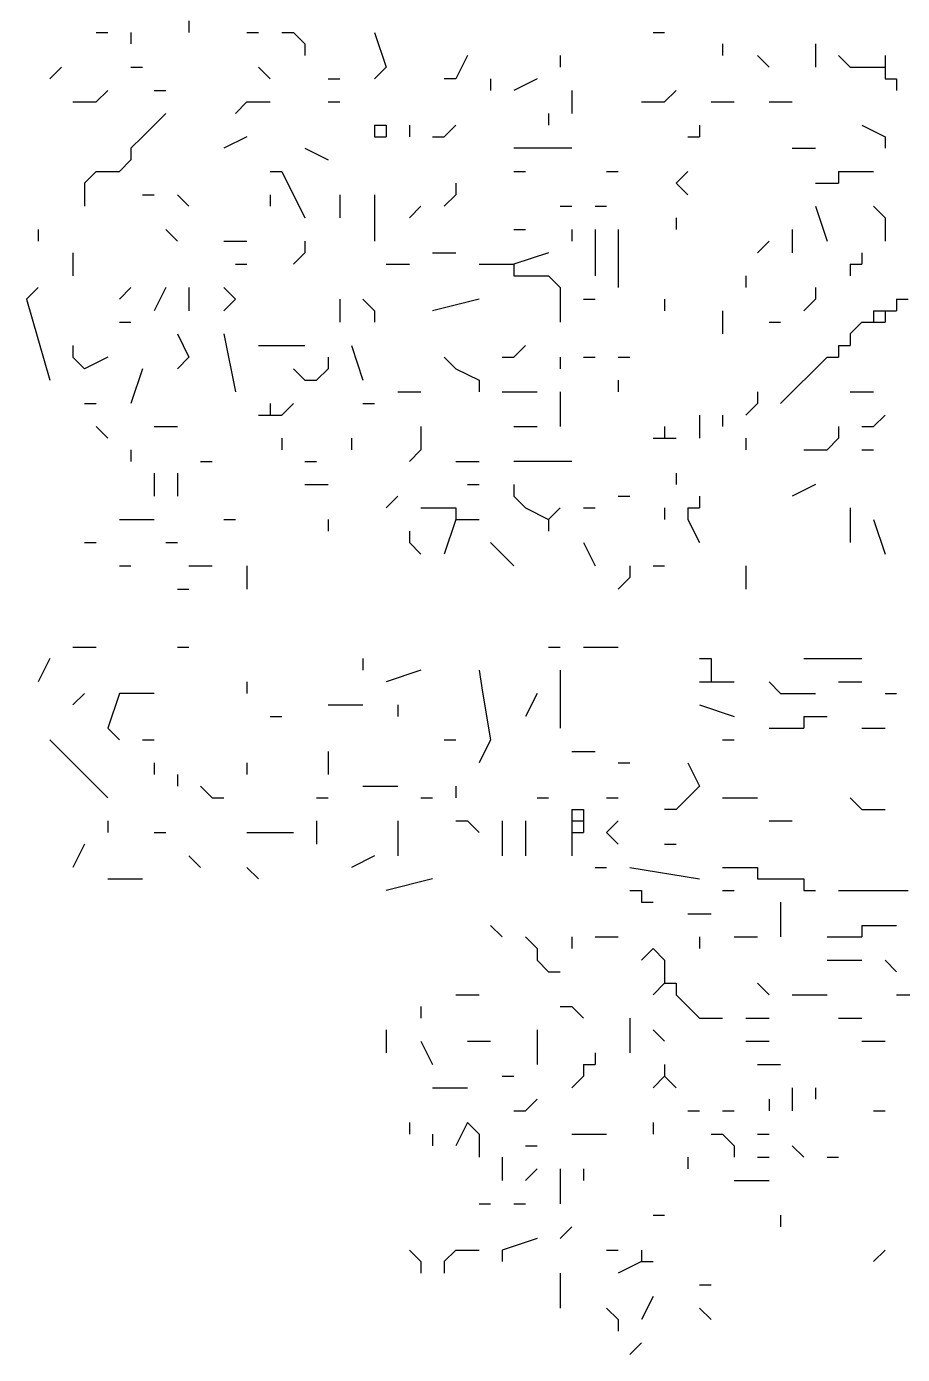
# Model space of a CAD drawing. Header units: inches. Extents: x 0 to 7.16, y 0 to 9.76.
# Drawn here: x 0 to 0.755, y 3.48 to 4.625 of the extents above; entities that cross this region are included whole.
import ezdxf

# ---------------------------------------------------------------- set-up
doc = ezdxf.new("R2010")
doc.units = ezdxf.units.IN
doc.header["$MEASUREMENT"] = 0

# ---------------------------------------------------------------- blocks, each defined once
blk = doc.blocks.new('drevoo')
at = {"linetype": 'Continuous'}
for points in [[(181.2902, -562.9801), (181.2902, -562.9901)], [(181.2102, -562.9901), (181.2202, -562.9901)], [(181.2402, -562.9901), (181.2402, -563.0001)], [(181.3402, -562.9901), (181.3502, -562.9901)], [(181.3702, -562.9901), (181.3802, -562.9901)], [(181.3802, -562.9901), (181.3902, -563.0001)], [(181.4502, -562.9901), (181.4602, -563.0201), (181.4502, -563.0301)], [(181.6902, -562.9901), (181.7002, -562.9901)], [(181.3902, -563.0001), (181.3902, -563.0101)], [(181.7502, -563.0001), (181.7502, -563.0101)], [(181.8302, -563.0001), (181.8302, -563.0201)], [(181.5302, -563.0101), (181.5202, -563.0301), (181.5102, -563.0301)], [(181.6102, -563.0101), (181.6102, -563.0201)], [(181.7802, -563.0101), (181.7902, -563.0201)], [(181.8502, -563.0101), (181.8602, -563.0201)], [(181.8902, -563.0101), (181.8902, -563.0201)], [(181.1802, -563.0201), (181.1702, -563.0301)], [(181.2402, -563.0201), (181.2502, -563.0201)], [(181.3502, -563.0201), (181.3602, -563.0301)], [(181.4102, -563.0301), (181.4202, -563.0301)], [(181.5502, -563.0301), (181.5502, -563.0401)], [(181.5902, -563.0301), (181.5702, -563.0401)], [(181.8602, -563.0201), (181.8802, -563.0201)], [(181.8802, -563.0201), (181.8902, -563.0201)], [(181.8902, -563.0201), (181.8902, -563.0301)], [(181.8902, -563.0301), (181.9002, -563.0301)], [(181.9002, -563.0301), (181.9002, -563.0401)], [(181.2202, -563.0401), (181.2102, -563.0501)], [(181.2602, -563.0401), (181.2702, -563.0401)], [(181.6202, -563.0401), (181.6202, -563.0601)], [(181.7102, -563.0401), (181.7002, -563.0501)], [(181.1902, -563.0501), (181.2102, -563.0501)], [(181.3402, -563.0501), (181.3302, -563.0601)], [(181.3402, -563.0501), (181.3602, -563.0501)], [(181.4102, -563.0501), (181.4202, -563.0501)], [(181.6802, -563.0501), (181.7002, -563.0501)], [(181.7402, -563.0501), (181.7602, -563.0501)], [(181.7902, -563.0501), (181.8102, -563.0501)], [(181.2702, -563.0601), (181.2602, -563.0701)], [(181.6002, -563.0601), (181.6002, -563.0701)], [(181.2602, -563.0701), (181.2502, -563.0801)], [(181.4502, -563.0701), (181.4502, -563.0801)], [(181.4502, -563.0701), (181.4602, -563.0701)], [(181.4602, -563.0701), (181.4602, -563.0801)], [(181.4802, -563.0701), (181.4802, -563.0801)], [(181.5202, -563.0701), (181.5102, -563.0801)], [(181.7302, -563.0701), (181.7302, -563.0801)], [(181.8702, -563.0701), (181.8902, -563.0801), (181.8902, -563.0901)], [(181.2502, -563.0801), (181.2402, -563.0901)], [(181.3402, -563.0801), (181.3202, -563.0901)], [(181.4502, -563.0801), (181.4602, -563.0801)], [(181.5002, -563.0801), (181.5102, -563.0801)], [(181.7202, -563.0801), (181.7302, -563.0801)], [(181.2402, -563.0901), (181.2402, -563.1001)], [(181.3902, -563.0901), (181.4102, -563.1001)], [(181.6202, -563.0901), (181.5702, -563.0901)], [(181.8102, -563.0901), (181.8302, -563.0901)], [(181.2102, -563.1101), (181.2002, -563.1201)], [(181.2102, -563.1101), (181.2302, -563.1101)], [(181.2402, -563.1001), (181.2302, -563.1101)], [(181.3602, -563.1101), (181.3702, -563.1101), (181.3902, -563.1501)], [(181.5702, -563.1101), (181.5802, -563.1101)], [(181.6502, -563.1101), (181.6602, -563.1101)], [(181.7202, -563.1101), (181.7102, -563.1201), (181.7202, -563.1301)], [(181.8502, -563.1101), (181.8502, -563.1201)], [(181.8502, -563.1101), (181.8602, -563.1101)], [(181.8602, -563.1101), (181.8802, -563.1101)], [(181.2002, -563.1201), (181.2002, -563.1401)], [(181.5202, -563.1201), (181.5202, -563.1301)], [(181.8302, -563.1201), (181.8402, -563.1201)], [(181.8402, -563.1201), (181.8502, -563.1201)], [(181.2502, -563.1301), (181.2602, -563.1301)], [(181.2802, -563.1301), (181.2902, -563.1401)], [(181.3602, -563.1301), (181.3602, -563.1401)], [(181.4202, -563.1301), (181.4202, -563.1501)], [(181.4502, -563.1301), (181.4502, -563.1701)], [(181.5202, -563.1301), (181.5102, -563.1401)], [(181.4902, -563.1401), (181.4802, -563.1501)], [(181.6102, -563.1401), (181.6202, -563.1401)], [(181.6402, -563.1401), (181.6502, -563.1401)], [(181.8302, -563.1401), (181.8402, -563.1701)], [(181.8802, -563.1401), (181.8902, -563.1501)], [(181.7102, -563.1501), (181.7102, -563.1601)], [(181.8902, -563.1501), (181.8902, -563.1701)], [(181.1602, -563.1601), (181.1602, -563.1701)], [(181.2702, -563.1601), (181.2802, -563.1701)], [(181.5702, -563.1601), (181.5802, -563.1601)], [(181.6202, -563.1601), (181.6202, -563.1701)], [(181.6402, -563.1601), (181.6402, -563.2001)], [(181.6602, -563.1601), (181.6602, -563.2101)], [(181.8102, -563.1601), (181.8102, -563.1801)], [(181.3202, -563.1701), (181.3402, -563.1701)], [(181.3902, -563.1701), (181.3902, -563.1801)], [(181.7902, -563.1701), (181.7802, -563.1801)], [(181.1902, -563.1801), (181.1902, -563.2001)], [(181.3302, -563.1901), (181.3402, -563.1901)], [(181.3902, -563.1801), (181.3802, -563.1901)], [(181.4602, -563.1901), (181.4802, -563.1901)], [(181.5002, -563.1801), (181.5202, -563.1801)], [(181.5402, -563.1901), (181.5602, -563.1901)], [(181.5602, -563.1901), (181.5702, -563.1901)], [(181.6002, -563.1801), (181.5702, -563.1901)], [(181.5702, -563.1901), (181.5702, -563.2001)], [(181.8602, -563.1901), (181.8602, -563.2001)], [(181.8602, -563.1901), (181.8702, -563.1901)], [(181.8702, -563.1801), (181.8702, -563.1901)], [(181.5702, -563.2001), (181.5802, -563.2001)], [(181.5802, -563.2001), (181.6002, -563.2001)], [(181.6002, -563.2001), (181.6102, -563.2101)], [(181.7702, -563.2001), (181.7702, -563.2101)], [(181.1602, -563.2101), (181.1502, -563.2201), (181.1702, -563.2901)], [(181.2402, -563.2101), (181.2302, -563.2201)], [(181.2702, -563.2101), (181.2602, -563.2301)], [(181.2902, -563.2101), (181.2902, -563.2301)], [(181.3202, -563.2101), (181.3302, -563.2201)], [(181.6102, -563.2101), (181.6102, -563.2401)], [(181.8302, -563.2101), (181.8302, -563.2201)], [(181.3302, -563.2201), (181.3202, -563.2301)], [(181.4202, -563.2201), (181.4202, -563.2401)], [(181.4402, -563.2201), (181.4502, -563.2301)], [(181.5402, -563.2201), (181.5002, -563.2301)], [(181.6302, -563.2201), (181.6402, -563.2201)], [(181.7002, -563.2201), (181.7002, -563.2301)], [(181.8302, -563.2201), (181.8202, -563.2301)], [(181.9002, -563.2201), (181.9002, -563.2301)], [(181.9002, -563.2201), (181.9102, -563.2201)], [(181.4502, -563.2301), (181.4502, -563.2401)], [(181.7502, -563.2301), (181.7502, -563.2501)], [(181.8802, -563.2301), (181.8802, -563.2401)], [(181.8802, -563.2301), (181.8902, -563.2301)], [(181.8902, -563.2301), (181.8902, -563.2401)], [(181.8902, -563.2301), (181.9002, -563.2301)], [(181.2302, -563.2401), (181.2402, -563.2401)], [(181.7902, -563.2401), (181.8002, -563.2401)], [(181.8702, -563.2401), (181.8602, -563.2501)], [(181.8702, -563.2401), (181.8802, -563.2401)], [(181.8802, -563.2401), (181.8902, -563.2401)], [(181.2802, -563.2501), (181.2902, -563.2701), (181.2802, -563.2801)], [(181.3202, -563.2501), (181.3302, -563.3001)], [(181.8602, -563.2501), (181.8602, -563.2601)], [(181.1902, -563.2601), (181.1902, -563.2701)], [(181.1902, -563.2701), (181.2002, -563.2801)], [(181.2202, -563.2701), (181.2002, -563.2801)], [(181.3502, -563.2601), (181.3902, -563.2601)], [(181.4102, -563.2701), (181.4102, -563.2801)], [(181.4302, -563.2601), (181.4402, -563.2901)], [(181.5102, -563.2701), (181.5202, -563.2801)], [(181.5602, -563.2701), (181.5702, -563.2701)], [(181.5802, -563.2601), (181.5702, -563.2701)], [(181.6102, -563.2701), (181.6102, -563.2801)], [(181.6302, -563.2701), (181.6402, -563.2701)], [(181.6602, -563.2701), (181.6702, -563.2701)], [(181.8402, -563.2701), (181.8002, -563.3101)], [(181.8402, -563.2701), (181.8502, -563.2701)], [(181.8502, -563.2601), (181.8502, -563.2701)], [(181.8502, -563.2601), (181.8602, -563.2601)], [(181.2502, -563.2801), (181.2402, -563.3101)], [(181.3802, -563.2801), (181.3902, -563.2901)], [(181.4102, -563.2801), (181.4002, -563.2901)], [(181.5202, -563.2801), (181.5402, -563.2901), (181.5402, -563.3001)], [(181.3902, -563.2901), (181.4002, -563.2901)], [(181.6602, -563.2901), (181.6602, -563.3001)], [(181.4702, -563.3001), (181.4902, -563.3001)], [(181.5602, -563.3001), (181.5902, -563.3001)], [(181.6102, -563.3001), (181.6102, -563.3301)], [(181.7802, -563.3001), (181.7802, -563.3101)], [(181.8602, -563.3001), (181.8802, -563.3001)], [(181.2002, -563.3101), (181.2102, -563.3101)], [(181.3602, -563.3101), (181.3602, -563.3201)], [(181.3802, -563.3101), (181.3702, -563.3201)], [(181.4402, -563.3101), (181.4502, -563.3101)], [(181.7802, -563.3101), (181.7702, -563.3201)], [(181.3502, -563.3201), (181.3602, -563.3201)], [(181.3602, -563.3201), (181.3702, -563.3201)], [(181.7302, -563.3201), (181.7302, -563.3401)], [(181.7502, -563.3201), (181.7502, -563.3301)], [(181.8902, -563.3201), (181.8802, -563.3301)], [(181.2102, -563.3301), (181.2202, -563.3401)], [(181.2602, -563.3301), (181.2802, -563.3301)], [(181.4902, -563.3301), (181.4902, -563.3501)], [(181.5702, -563.3301), (181.5902, -563.3301)], [(181.7002, -563.3301), (181.7002, -563.3401)], [(181.8502, -563.3301), (181.8502, -563.3401)], [(181.8702, -563.3301), (181.8802, -563.3301)], [(181.2402, -563.3501), (181.2402, -563.3601)], [(181.3702, -563.3401), (181.3702, -563.3501)], [(181.4302, -563.3401), (181.4302, -563.3501)], [(181.4902, -563.3501), (181.4802, -563.3601)], [(181.6902, -563.3401), (181.7002, -563.3401)], [(181.7002, -563.3401), (181.7102, -563.3401)], [(181.7702, -563.3401), (181.7702, -563.3501)], [(181.8202, -563.3501), (181.8402, -563.3501)], [(181.8502, -563.3401), (181.8402, -563.3501)], [(181.8702, -563.3501), (181.8802, -563.3501)], [(181.3002, -563.3601), (181.3102, -563.3601)], [(181.3902, -563.3601), (181.4002, -563.3601)], [(181.5202, -563.3601), (181.5402, -563.3601)], [(181.6202, -563.3601), (181.5702, -563.3601)], [(181.2602, -563.3701), (181.2602, -563.3901)], [(181.2802, -563.3701), (181.2802, -563.3901)], [(181.7102, -563.3701), (181.7102, -563.3801)], [(181.3902, -563.3801), (181.4102, -563.3801)], [(181.5302, -563.3801), (181.5402, -563.3801)], [(181.5702, -563.3801), (181.5702, -563.3901)], [(181.8302, -563.3801), (181.8102, -563.3901)], [(181.4702, -563.3901), (181.4602, -563.4001)], [(181.5702, -563.3901), (181.5802, -563.4001)], [(181.6602, -563.3901), (181.6702, -563.3901)], [(181.7302, -563.3901), (181.7302, -563.4001)], [(181.4902, -563.4001), (181.5102, -563.4001)], [(181.5102, -563.4001), (181.5202, -563.4001)], [(181.5202, -563.4001), (181.5202, -563.4101)], [(181.5802, -563.4001), (181.6002, -563.4101)], [(181.6102, -563.4001), (181.6002, -563.4101)], [(181.6302, -563.4001), (181.6402, -563.4001)], [(181.7002, -563.4001), (181.7002, -563.4101)], [(181.7202, -563.4001), (181.7202, -563.4101)], [(181.7202, -563.4001), (181.7302, -563.4001)], [(181.8602, -563.4001), (181.8602, -563.4301)], [(181.2302, -563.4101), (181.2602, -563.4101)], [(181.3202, -563.4101), (181.3302, -563.4101)], [(181.4102, -563.4101), (181.4102, -563.4201)], [(181.4802, -563.4201), (181.4802, -563.4301)], [(181.5202, -563.4101), (181.5102, -563.4401)], [(181.5202, -563.4101), (181.5302, -563.4101)], [(181.5302, -563.4101), (181.5402, -563.4101)], [(181.6002, -563.4101), (181.6002, -563.4201)], [(181.7202, -563.4101), (181.7302, -563.4301)], [(181.8802, -563.4101), (181.8902, -563.4401)], [(181.2002, -563.4301), (181.2102, -563.4301)], [(181.2702, -563.4301), (181.2802, -563.4301)], [(181.4802, -563.4301), (181.4902, -563.4401)], [(181.5502, -563.4301), (181.5602, -563.4401)], [(181.6302, -563.4301), (181.6402, -563.4501)], [(181.5602, -563.4401), (181.5702, -563.4501)], [(181.2302, -563.4501), (181.2402, -563.4501)], [(181.2902, -563.4501), (181.3102, -563.4501)], [(181.3402, -563.4501), (181.3402, -563.4701)], [(181.6702, -563.4501), (181.6702, -563.4601)], [(181.6902, -563.4501), (181.7002, -563.4501)], [(181.7702, -563.4501), (181.7702, -563.4701)], [(181.6702, -563.4601), (181.6602, -563.4701)], [(181.2802, -563.4701), (181.2902, -563.4701)], [(181.1902, -563.5201), (181.2102, -563.5201)], [(181.2802, -563.5201), (181.2902, -563.5201)], [(181.6002, -563.5201), (181.6102, -563.5201)], [(181.6302, -563.5201), (181.6602, -563.5201)], [(181.1702, -563.5301), (181.1602, -563.5501)], [(181.4402, -563.5301), (181.4402, -563.5401)], [(181.7302, -563.5301), (181.7402, -563.5301)], [(181.7402, -563.5301), (181.7402, -563.5401)], [(181.8202, -563.5301), (181.8702, -563.5301)], [(181.4902, -563.5401), (181.4602, -563.5501)], [(181.5402, -563.5401), (181.5432, -563.5591), (181.5502, -563.6001), (181.5402, -563.6201)], [(181.6102, -563.5401), (181.6102, -563.5901)], [(181.7402, -563.5401), (181.7402, -563.5501)], [(181.3402, -563.5501), (181.3402, -563.5601)], [(181.7302, -563.5501), (181.7402, -563.5501)], [(181.7402, -563.5501), (181.7502, -563.5501)], [(181.7502, -563.5501), (181.7602, -563.5501)], [(181.7902, -563.5501), (181.8002, -563.5601)], [(181.8502, -563.5501), (181.8702, -563.5501)], [(181.2002, -563.5601), (181.1902, -563.5701)], [(181.2602, -563.5601), (181.2302, -563.5601), (181.2202, -563.5901), (181.2302, -563.6001)], [(181.5902, -563.5601), (181.5802, -563.5801)], [(181.8002, -563.5601), (181.8302, -563.5601)], [(181.8902, -563.5601), (181.9002, -563.5601)], [(181.3602, -563.5801), (181.3702, -563.5801)], [(181.4102, -563.5701), (181.4402, -563.5701)], [(181.4702, -563.5701), (181.4702, -563.5801)], [(181.7302, -563.5701), (181.7602, -563.5801)], [(181.8202, -563.5801), (181.8202, -563.5901)], [(181.8202, -563.5801), (181.8302, -563.5801)], [(181.8302, -563.5801), (181.8402, -563.5801)], [(181.7902, -563.5901), (181.8102, -563.5901)], [(181.8102, -563.5901), (181.8202, -563.5901)], [(181.8702, -563.5901), (181.8902, -563.5901)], [(181.1702, -563.6001), (181.2102, -563.6401)], [(181.2502, -563.6001), (181.2602, -563.6001)], [(181.5102, -563.6001), (181.5202, -563.6001)], [(181.7502, -563.6001), (181.7602, -563.6001)], [(181.4102, -563.6101), (181.4102, -563.6301)], [(181.6202, -563.6101), (181.6402, -563.6101)], [(181.2602, -563.6201), (181.2602, -563.6301)], [(181.3402, -563.6201), (181.3402, -563.6301)], [(181.6602, -563.6201), (181.6702, -563.6201)], [(181.7202, -563.6201), (181.7302, -563.6401), (181.7102, -563.6601), (181.7002, -563.6601)], [(181.2802, -563.6301), (181.2802, -563.6401)], [(181.2102, -563.6401), (181.2202, -563.6501)], [(181.3002, -563.6401), (181.3102, -563.6501)], [(181.4402, -563.6401), (181.4702, -563.6401)], [(181.5202, -563.6401), (181.5202, -563.6501)], [(181.3102, -563.6501), (181.3202, -563.6501)], [(181.4002, -563.6501), (181.4102, -563.6501)], [(181.4902, -563.6501), (181.5002, -563.6501)], [(181.5902, -563.6501), (181.6002, -563.6501)], [(181.6202, -563.6601), (181.6202, -563.6701)], [(181.6202, -563.6601), (181.6302, -563.6601)], [(181.6302, -563.6601), (181.6302, -563.6701)], [(181.6502, -563.6501), (181.6602, -563.6501)], [(181.7502, -563.6501), (181.7802, -563.6501)], [(181.8602, -563.6501), (181.8702, -563.6601)], [(181.8702, -563.6601), (181.8902, -563.6601)], [(181.2202, -563.6701), (181.2202, -563.6801)], [(181.4002, -563.6701), (181.4002, -563.6901)], [(181.4702, -563.6701), (181.4702, -563.7001)], [(181.5202, -563.6701), (181.5302, -563.6701)], [(181.5302, -563.6701), (181.5402, -563.6801)], [(181.5602, -563.6701), (181.5602, -563.7001)], [(181.5802, -563.6701), (181.5802, -563.7001)], [(181.6202, -563.6701), (181.6202, -563.6801)], [(181.6202, -563.6701), (181.6302, -563.6701)], [(181.6302, -563.6701), (181.6302, -563.6801)], [(181.6602, -563.6701), (181.6502, -563.6801), (181.6602, -563.6901)], [(181.7902, -563.6701), (181.8102, -563.6701)], [(181.2602, -563.6801), (181.2702, -563.6801)], [(181.3402, -563.6801), (181.3802, -563.6801)], [(181.6202, -563.6801), (181.6202, -563.6901)], [(181.6202, -563.6801), (181.6302, -563.6801)], [(181.2002, -563.6901), (181.1902, -563.7101)], [(181.6202, -563.6901), (181.6202, -563.7001)], [(181.7002, -563.6901), (181.7102, -563.6901)], [(181.2902, -563.7001), (181.3002, -563.7101)], [(181.4502, -563.7001), (181.4302, -563.7101)], [(181.3402, -563.7101), (181.3502, -563.7201)], [(181.6402, -563.7101), (181.6502, -563.7101)], [(181.6702, -563.7101), (181.7302, -563.7201)], [(181.7502, -563.7101), (181.7702, -563.7101)], [(181.7702, -563.7101), (181.7802, -563.7101)], [(181.7802, -563.7101), (181.7802, -563.7201)], [(181.2202, -563.7201), (181.2502, -563.7201)], [(181.5002, -563.7201), (181.4602, -563.7301)], [(181.7802, -563.7201), (181.7902, -563.7201)], [(181.7902, -563.7201), (181.8102, -563.7201)], [(181.8102, -563.7201), (181.8202, -563.7201)], [(181.8202, -563.7201), (181.8202, -563.7301)], [(181.6702, -563.7301), (181.6802, -563.7301)], [(181.6802, -563.7301), (181.6802, -563.7401)], [(181.6802, -563.7401), (181.6902, -563.7401)], [(181.7502, -563.7301), (181.7602, -563.7301)], [(181.8002, -563.7401), (181.8002, -563.7701)], [(181.8202, -563.7301), (181.8302, -563.7301)], [(181.8502, -563.7301), (181.9102, -563.7301)], [(181.7202, -563.7501), (181.7402, -563.7501)], [(181.5502, -563.7601), (181.5602, -563.7701)], [(181.8702, -563.7601), (181.8702, -563.7701)], [(181.8702, -563.7601), (181.8802, -563.7601)], [(181.8802, -563.7601), (181.9002, -563.7601)], [(181.5802, -563.7701), (181.5902, -563.7801)], [(181.6202, -563.7701), (181.6202, -563.7801)], [(181.6402, -563.7701), (181.6602, -563.7701)], [(181.7302, -563.7701), (181.7302, -563.7801)], [(181.7602, -563.7701), (181.7802, -563.7701)], [(181.8402, -563.7701), (181.8602, -563.7701)], [(181.8602, -563.7701), (181.8702, -563.7701)], [(181.5902, -563.7801), (181.5902, -563.7901)], [(181.6902, -563.7801), (181.6802, -563.7901)], [(181.6902, -563.7801), (181.7002, -563.7901)], [(181.5902, -563.7901), (181.6002, -563.8001)], [(181.7002, -563.7901), (181.7002, -563.8001)], [(181.8402, -563.7901), (181.8702, -563.7901)], [(181.8902, -563.7901), (181.9002, -563.8001)], [(181.6002, -563.8001), (181.6102, -563.8001)], [(181.7002, -563.8001), (181.7002, -563.8101)], [(181.5202, -563.8201), (181.5402, -563.8201)], [(181.7002, -563.8101), (181.6902, -563.8201)], [(181.7002, -563.8101), (181.7102, -563.8101)], [(181.7102, -563.8101), (181.7102, -563.8201)], [(181.7102, -563.8201), (181.7302, -563.8401), (181.7502, -563.8401)], [(181.7802, -563.8101), (181.7902, -563.8201)], [(181.8102, -563.8201), (181.8402, -563.8201)], [(181.9002, -563.8201), (181.9202, -563.8201)], [(181.4902, -563.8301), (181.4902, -563.8401)], [(181.6102, -563.8301), (181.6202, -563.8301)], [(181.6202, -563.8301), (181.6302, -563.8401)], [(181.6702, -563.8401), (181.6702, -563.8701)], [(181.7702, -563.8401), (181.7902, -563.8401)], [(181.8502, -563.8401), (181.8702, -563.8401)], [(181.4602, -563.8501), (181.4602, -563.8701)], [(181.5902, -563.8501), (181.5902, -563.8801)], [(181.6902, -563.8501), (181.7002, -563.8601)], [(181.4902, -563.8601), (181.5002, -563.8801)], [(181.5302, -563.8601), (181.5502, -563.8601)], [(181.7702, -563.8601), (181.7902, -563.8601)], [(181.8702, -563.8601), (181.8902, -563.8601)], [(181.6402, -563.8701), (181.6402, -563.8801)], [(181.6302, -563.8801), (181.6302, -563.8901)], [(181.6302, -563.8801), (181.6402, -563.8801)], [(181.7002, -563.8801), (181.7002, -563.8901)], [(181.7802, -563.8801), (181.8002, -563.8801)], [(181.5002, -563.9001), (181.5302, -563.9001)], [(181.5602, -563.8901), (181.5702, -563.8901)], [(181.6302, -563.8901), (181.6202, -563.9001)], [(181.7002, -563.8901), (181.6902, -563.9001)], [(181.7002, -563.8901), (181.7102, -563.9001)], [(181.8102, -563.9001), (181.8102, -563.9201)], [(181.8302, -563.9001), (181.8302, -563.9101)], [(181.5902, -563.9101), (181.5802, -563.9201)], [(181.7902, -563.9101), (181.7902, -563.9201)], [(181.5702, -563.9201), (181.5802, -563.9201)], [(181.7202, -563.9201), (181.7302, -563.9201)], [(181.7502, -563.9201), (181.7602, -563.9201)], [(181.8802, -563.9201), (181.8902, -563.9201)], [(181.4802, -563.9301), (181.4802, -563.9401)], [(181.5302, -563.9301), (181.5202, -563.9501)], [(181.5302, -563.9301), (181.5402, -563.9401)], [(181.6902, -563.9301), (181.6902, -563.9401)], [(181.5002, -563.9401), (181.5002, -563.9501)], [(181.5402, -563.9401), (181.5402, -563.9601)], [(181.6202, -563.9401), (181.6502, -563.9401)], [(181.7402, -563.9401), (181.7502, -563.9401)], [(181.7502, -563.9401), (181.7602, -563.9501)], [(181.7802, -563.9401), (181.7902, -563.9401)], [(181.5802, -563.9501), (181.5902, -563.9501)], [(181.7602, -563.9501), (181.7602, -563.9601)], [(181.8102, -563.9501), (181.8202, -563.9601)], [(181.5602, -563.9601), (181.5602, -563.9801)], [(181.7202, -563.9601), (181.7202, -563.9701)], [(181.7802, -563.9601), (181.7902, -563.9601)], [(181.8402, -563.9601), (181.8502, -563.9601)], [(181.5902, -563.9701), (181.5802, -563.9801)], [(181.6102, -563.9701), (181.6102, -564.0001)], [(181.6302, -563.9701), (181.6302, -563.9801)], [(181.7602, -563.9801), (181.7902, -563.9801)], [(181.5402, -564.0001), (181.5502, -564.0001)], [(181.5702, -564.0001), (181.5802, -564.0001)], [(181.6902, -564.0101), (181.7002, -564.0101)], [(181.8002, -564.0101), (181.8002, -564.0201)], [(181.6202, -564.0201), (181.6102, -564.0301)], [(181.5902, -564.0301), (181.5602, -564.0401), (181.5602, -564.0501)], [(181.4802, -564.0401), (181.4902, -564.0501)], [(181.5202, -564.0401), (181.5102, -564.0501)], [(181.5202, -564.0401), (181.5402, -564.0401)], [(181.6502, -564.0401), (181.6602, -564.0401)], [(181.6802, -564.0401), (181.6802, -564.0501)], [(181.8902, -564.0401), (181.8802, -564.0501)], [(181.4902, -564.0501), (181.4902, -564.0601)], [(181.5102, -564.0501), (181.5102, -564.0601)], [(181.6102, -564.0601), (181.6102, -564.0901)], [(181.6802, -564.0501), (181.6602, -564.0601)], [(181.6802, -564.0501), (181.6902, -564.0501)], [(181.7302, -564.0701), (181.7402, -564.0701)], [(181.6902, -564.0801), (181.6802, -564.1001)], [(181.6502, -564.0901), (181.6602, -564.1001)], [(181.7302, -564.0901), (181.7402, -564.1001)], [(181.6602, -564.1001), (181.6602, -564.1101)], [(181.6802, -564.1201), (181.6702, -564.1301)]]:
    blk.add_lwpolyline(points, dxfattribs=at)
blk = doc.blocks.new('A$C347C32FF')
at = {"color": 1, "linetype": 'Continuous'}
blk.add_blockref('drevoo', (-181.1502, 567.6101), dxfattribs=at)

msp = doc.modelspace()

# ---------------------------------------------------------------- block references
msp.add_blockref('A$C347C32FF', (0, 0))

doc.saveas('drawing.dxf')
